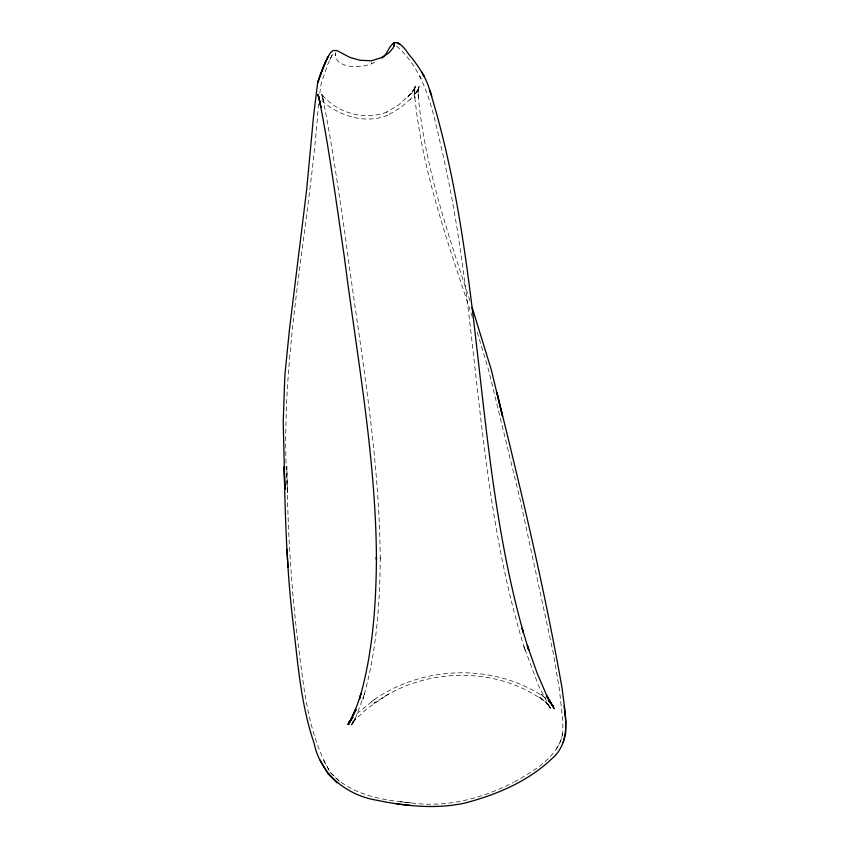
<?xml version="1.0" encoding="UTF-8"?>
<svg xmlns="http://www.w3.org/2000/svg" width="849" height="849" viewBox="0 0 849 849"><rect width="100%" height="100%" fill="white"/><g stroke="black" fill="none" stroke-linecap="round" stroke-linejoin="round"><path stroke-width="0.64" stroke-dasharray="4.25 3.18" d="M556.403 748.935L560.457 741.729L562.749 733.239L562.876 721.257L559.395 689.462L553.368 653.528L519.737 497.928L488.737 370.716L476.416 329.433M319.776 93.326L321.198 83.287L327.714 64.545L331.863 55.779L332.988 54.23L335.833 52.818L335.217 55.259L335.344 53.869M318.46 103.949C309.333 233.783 277.856 362.247 287.556 492.993L286.845 466.685C287.609 528.524 291.069 590.342 299.156 651.682C304.335 692.763 309.004 735.956 330.314 772.303C350.319 795.078 382.517 800.214 411.171 802.921C446.5 807.834 481.977 798.516 513.316 782.428M414.248 90.62L415.352 85.346L414.248 90.62L414.8 87.818L414.864 98.049L414.344 91.108L414.556 94.059M415.755 93.454L419.119 86.566L417.825 90.981L418.43 87.787L418.387 97.89L418.132 94.568C424.351 165.714 448.102 233.762 470.081 301.236M562.749 733.239C557.825 757.297 534.265 770.743 514.505 781.855M414.779 88.126L415.511 86.131L412.402 92.233L415.15 87.596L407.064 97.922L411.415 93.273L410.555 94.175M418.377 88.519L417.082 91.872L419.119 86.566M414.301 89.071L415.15 87.596M416.562 92.021L409.929 99.885M351.889 723.093L355.89 718.413L350.987 725.248L355.179 718.445L351.857 724.961L356.209 716.238L364.508 693.803L362.905 699.205C376.489 653.114 379.928 604.732 380.246 556.902L380.246 559.162C379.429 449.546 358.84 341.404 344.874 232.987C337.902 187.088 331.641 141.03 322.227 95.544L323.575 101.593L323.023 99.121M352.717 722.191L366.864 708.692L388.322 694.217L373.857 703.237L376.903 701.327M411.415 93.273L398.298 105.191L386.38 112.238M410.725 99.025L400.495 107.781L387.749 115.231L388.428 114.933C365.728 124.633 338.847 116.196 321.293 100.14M356.803 713.691L374.727 699.438L371.713 701.38C421.709 665.213 494.033 662.676 545.122 697.698M374.696 62.327C362.682 68.96 336.469 68.886 335.238 54.93M385.69 695.872C434.646 666.476 502.544 668.121 547.722 703.81L538.499 696.18L545.132 701.688L550.407 707.726L547.159 703.365L551.043 709.658L538.627 685.865L523.886 646.439L525.276 650.812C474.188 488.515 480.173 315.637 441.989 150.56C433.319 113.724 426.559 71.613 396.143 45.75L395.57 45.825M387.08 111.898C364.773 121.131 335.429 112.673 321.23 93.422L322.949 96.521L322.535 95.841M411.171 802.921L400.696 801.721L408.252 802.613M543.349 696.191L541.036 694.302L545.939 698.419M339.504 781.313L330.314 772.303L322.917 759.303M420.372 77.28L419.746 76.208L421.794 79.827M321.633 94.143L322.79 98.113M472.32 316.942C448.59 244.406 421.921 171.594 414.641 95.12M371.724 63.42L371.618 62.465M418.122 93.942L417.878 90.61L418.387 97.89M331.863 55.779L329.9 59.472L331.863 55.779"/><path stroke-width="1.27" d="M381.732 57.605L389.15 52.659L393.023 48.075L394.212 44.689L394.18 45.655M284.85 489.162L284.192 466.727C285.264 518.527 286.803 570.411 292.979 621.893C297.84 662.751 300.748 704.394 314.215 743.575C320.381 773.789 346.201 794.919 375.98 800.087C405.09 806.125 435.654 809.437 465.008 803.027C496.559 794.706 528.025 781.536 551.903 758.688C572.725 741.007 564.585 711.982 562.187 688.826C544.644 589.089 521.106 490.435 496.803 392.142L502.491 416.286L491.348 369.984L472.118 307.349M393.84 46.44L394.148 44.997M563.237 742.504L565.689 733.281L565.774 720.907L564.076 705.975M352.876 715.792L356.092 709.35L348.578 724.537L357.068 705.434L361.08 693.336L359.445 699.141C372.828 653.083 376.171 604.806 376.425 557.061L376.447 559.544C375.98 457.876 357.111 357.556 344.354 256.992C336.554 204.429 329.645 151.695 319.32 99.556L320.922 107.229L320.306 104.278M352.006 717.638L347.867 724.452L352.929 717.288L348.971 721.99L350.69 720.122M381.827 57.87C387.844 54.973 388.396 44.859 395.22 42.599C403.254 43.341 407.042 53.402 412.285 58.411C418.907 67.273 425.317 76.537 428.745 87.16C484.482 264.283 473.201 454.268 523.377 632.516L522.05 628.218L528.778 650.111L527.303 645.367L537.279 673.607L546.268 694.365L554.185 708.735L546.576 695.978L550.354 702.282L548.751 700.796M381.901 57.509L371.501 60.778L359.987 60.268L349.926 57.424L336.947 50.558L333.095 50.484L330.272 52.893L325.146 62.455L317.643 82.831L313.631 115.379L306.659 189.635L289.467 329.465L284.861 375.12L283.226 421.9L284.829 489.279M394.562 42.747L393.352 43.129M396.918 803.95L410.534 805.404M548.677 700.722L550.46 702.229M337.127 782.874L327.756 773.535L320.232 760.173M548.677 700.987L553.368 706.453L550.163 702.059M319.086 97.295L319.5 98.017L317.611 94.451L318.598 96.351M421.698 71.91L423.969 76.304L423.142 74.648M430.793 93.348L429.774 90.355L431.801 96.34M318.014 95.194L319.956 102.591M286.909 549.25L288.066 567.461M319.935 75.667L317.643 82.831L322.599 68.567L328.16 56.278L319.68 76.304L319.935 75.667M400.144 44.456L397.491 42.79L400.144 44.456"/></g></svg>
